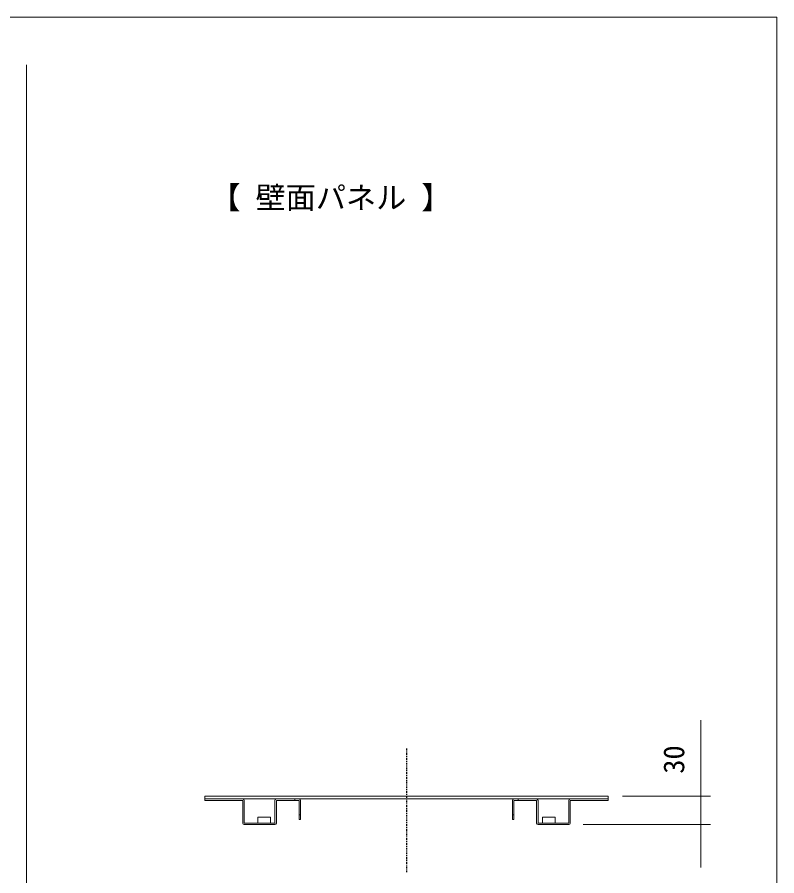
# Model space of a CAD drawing. Units: millimetres, scale not verified. Extents: x -203 to 203, y -143 to 143.
# Drawn here: x 118 to 198, y 47.6 to 138 of the extents above; entities that cross this region are included whole.
import ezdxf
from ezdxf.enums import TextEntityAlignment as Align

# ---------------------------------------------------------------- set-up
doc = ezdxf.new("R2010")
doc.units = ezdxf.units.MM
doc.header["$LTSCALE"] = 0.5
doc.linetypes.add('USER1', pattern=[0.629921, 0.393701, -0.07874, 0.07874, -0.07874])
for name, color, linetype, lineweight in [('0-1_DIMENSION_LINES$02_DIMENSI', 7, 'Continuous', 25), ('0-4_DIMENSION_LINES$03_LINES', 7, 'Continuous', 18), ('0-5_WAKU_INVISIBLE', 7, 'Continuous', 18), ('0-6_DIMENSION_LINES$01_CENTER_', 7, 'USER1', 25), ('0-9_図面_FORMAT$01_WAKU$OUT_LINE', 6, 'Continuous', 18)]:
    doc.layers.add(name, color=color, linetype=linetype, lineweight=lineweight)
doc.styles.add('ＭＳ ゴシック', font='')
doc.styles.get('ＭＳ ゴシック').set_extended_font_data('MS Gothic')

msp = doc.modelspace()

# ---------------------------------------------------------------- linework, layer by layer
at = {"layer": '0-1_DIMENSION_LINES$02_DIMENSI', "color": 1, "lineweight": 18}
for p, q in [((190, 64), (190, 48.5)), ((181.75, 56), (191, 56)), ((177.59, 53), (191, 53))]:
    msp.add_line(p, q, dxfattribs=at)
at = {"layer": '0-4_DIMENSION_LINES$03_LINES'}
for p, q in [((119, 133), (119, -109)), ((137.75, 55.7), (137.75, 56)), ((180.25, 56), (137.75, 56)), ((180.25, 55.7), (137.75, 55.7)), ((137.75, 55.7), (141.75, 55.7)), ((137.75, 55.54), (137.75, 55.7)), ((141.75, 55.54), (137.75, 55.54)), ((141.75, 53.16), (141.75, 55.54)), ((141.91, 55.54), (141.91, 53.16)), ((145.14, 53.16), (145.14, 55.54)), ((145.3, 55.7), (147.25, 55.7)), ((145.3, 53.16), (145.3, 55.54)), ((147.25, 55.54), (145.3, 55.54)), ((147.25, 55.7), (147.25, 55.54)), ((147.25, 55.54), (147.69, 55.54)), ((147.69, 54.04), (147.69, 55.54)), ((147.85, 54.04), (147.85, 55.54)), ((172.7, 55.7), (170.75, 55.7)), ((172.7, 53.16), (172.7, 55.54)), ((172.86, 53.16), (172.86, 55.54)), ((180.25, 55.7), (176.25, 55.7)), ((180.25, 55.7), (180.25, 56)), ((180.25, 55.54), (180.25, 55.7)), ((143.335, 53.78), (143.335, 53.16)), ((143.335, 53.78), (144.665, 53.78)), ((144.665, 53.78), (144.665, 53.16)), ((147.69, 53.54), (147.69, 54.04)), ((147.69, 54.04), (147.85, 54.04)), ((147.85, 53.54), (147.69, 53.54)), ((147.85, 54.04), (147.85, 53.54)), ((170.15, 53.54), (170.15, 54.04)), ((170.31, 53.54), (170.15, 53.54)), ((170.31, 54.04), (170.31, 53.54)), ((173.335, 53.78), (173.335, 53.16)), ((174.665, 53.78), (173.335, 53.78)), ((174.665, 53.78), (174.665, 53.16)), ((141.91, 53.16), (145.14, 53.16)), ((141.91, 53), (145.14, 53)), ((176.09, 53), (172.86, 53))]:
    msp.add_line(p, q, dxfattribs=at)
for points in [[(170.15, 55.54), (170.15, 54.04), (170.31, 54.04)], [(170.31, 54.04), (170.31, 55.54), (170.75, 55.54)], [(170.75, 55.7), (170.75, 55.54), (172.7, 55.54)], [(176.09, 55.54), (176.09, 53.16), (172.86, 53.16)], [(176.25, 53.16), (176.25, 55.54), (180.25, 55.54)]]:
    msp.add_lwpolyline(points, dxfattribs=at)
for centre, start, end in [((141.75, 55.54), 0, 90), ((145.3, 55.54), 90, 180), ((147.69, 55.54), 0, 90), ((170.31, 55.54), 90, 180), ((172.7, 55.54), 0, 90), ((176.25, 55.54), 90, 180), ((141.91, 53.16), 180, 270), ((145.14, 53.16), 270, 0), ((172.86, 53.16), 180, 270), ((176.09, 53.16), 270, 0)]:
    msp.add_arc(centre, 0.16, start, end, dxfattribs=at)
at = {"layer": '0-5_WAKU_INVISIBLE'}
for p, q in [((198, 138), (-198, 138)), ((198, -138), (198, 138))]:
    msp.add_line(p, q, dxfattribs=at)
at = {"layer": '0-6_DIMENSION_LINES$01_CENTER_'}
msp.add_line((159, 61), (159, 48), dxfattribs=at)
at = {"layer": '0-9_図面_FORMAT$01_WAKU$OUT_LINE'}
msp.add_lwpolyline([(-198, -138), (198, -138), (198, 138), (-198, 138)], close=True, dxfattribs=at)

# ---------------------------------------------------------------- texts
at = {"layer": '0-1_DIMENSION_LINES$02_DIMENSI', "style": 'ＭＳ ゴシック'}
msp.add_text('【 壁面パネル 】', height=2.328, dxfattribs=at).set_placement((138.3444, 117.142), align=Align.BOTTOM_LEFT)
msp.add_text('30', height=2.199, rotation=90, dxfattribs=at).set_placement((188.9128, 58.354), align=Align.BOTTOM_LEFT)

doc.saveas('drawing.dxf')
